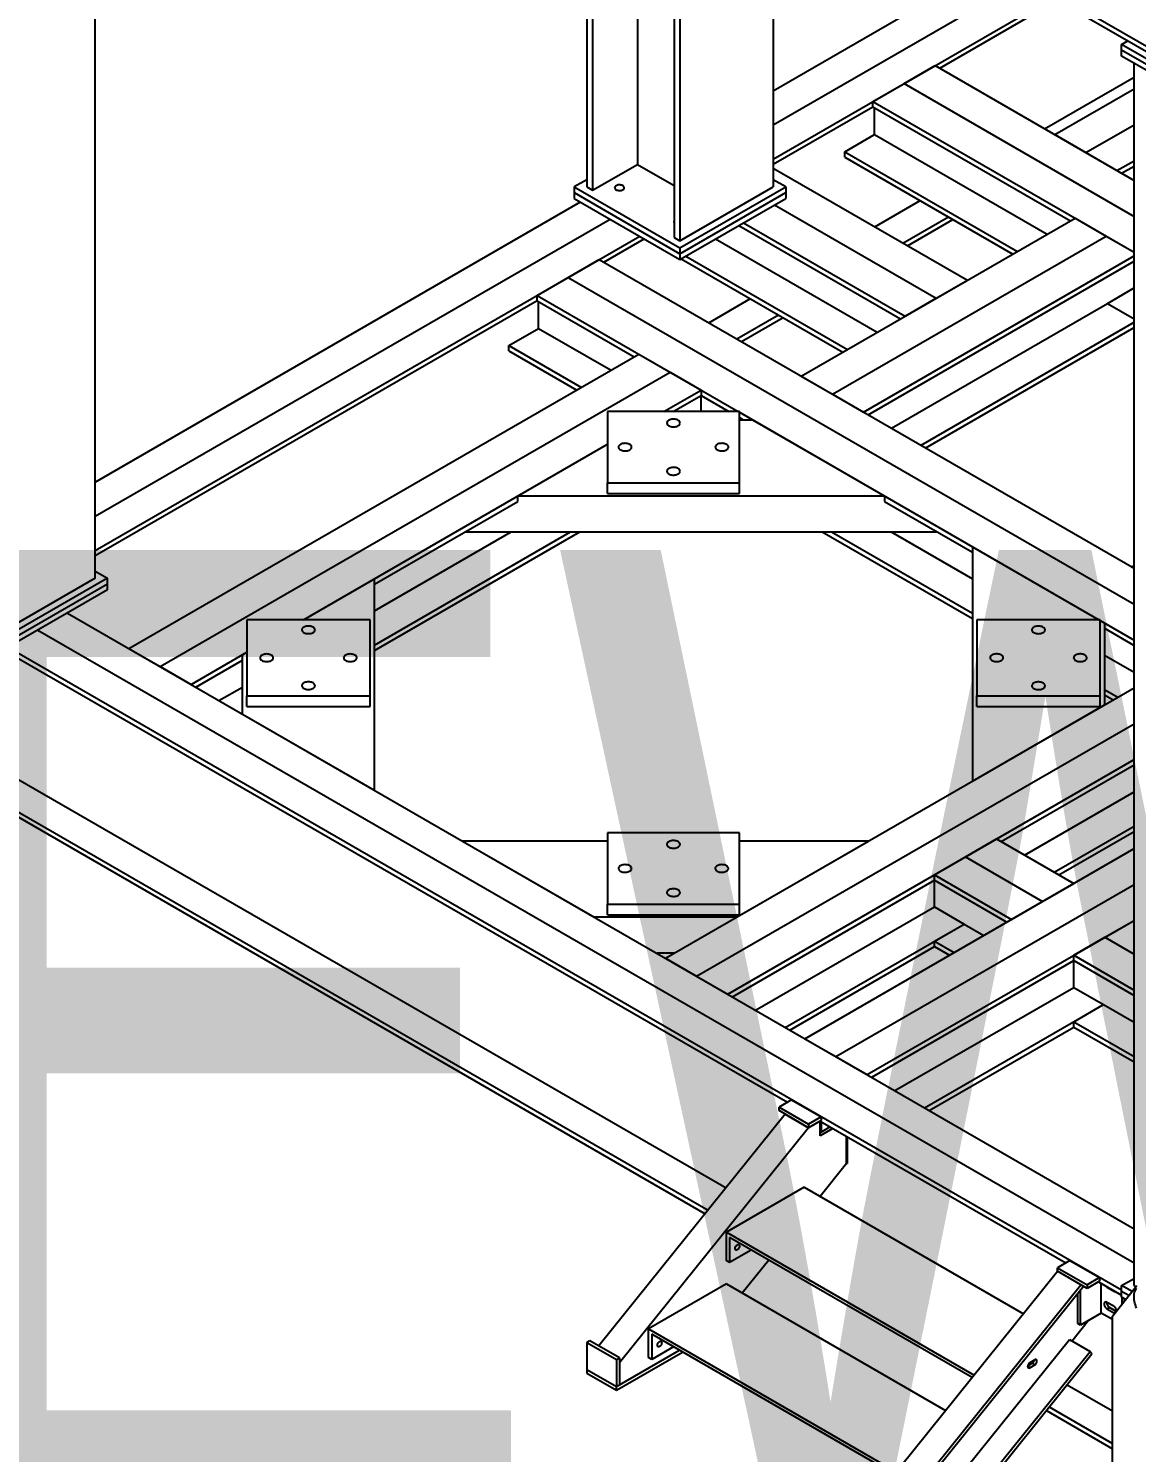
# Model space of a CAD drawing. Header units: millimetres. Extents: x 0 to 16187, y -20471 to 6290.
# Drawn here: x 3356.2 to 3456.9, y 1552 to 1681.5 of the extents above; entities that cross this region are included whole.
import ezdxf
from ezdxf.enums import TextEntityAlignment as Align

# ---------------------------------------------------------------- set-up
doc = ezdxf.new("R2018")
doc.units = ezdxf.units.MM
doc.layers.add('BORDER1', color=3, linetype='Continuous')
doc.layers.add('BORDER2', color=7, linetype='Continuous')
doc.styles.add('ROMANC', font='ROMANC', dxfattribs={"height": 5})
doc.styles.add('ROMANS', font='ROMANS.shx', dxfattribs={"width": 0.8})
doc.styles.add('ROMANT', font='ROMANT', dxfattribs={"height": 4})

# ---------------------------------------------------------------- blocks, each defined once
blk = doc.blocks.new('*U609')
at = {"layer": 'BORDER2', "flags": 8}
for tag, height, style, p in [('REV-A', 3.24, 'ROMANS', (986.93, 140.25)), ('RE-A', 8.06, 'ROMANT', (1084.63, 7.17))]:
    blk.add_attdef(tag, text='', height=height, dxfattribs=dict(at, style=style)).set_placement(p, align=Align.CENTER)
at = {"layer": 'BORDER2', "style": 'ROMANS', "width": 3.830216}
blk.add_attdef('DATE-A', text='', height=3.24, dxfattribs=at).set_placement((995.51, 140.25), (1008.51, 140.25), align=Align.FIT)
at = {"layer": 'BORDER2'}
for tag, height, style, p in [('DRN-A', 3.24, 'ROMANS', (1018.38, 140.25)), ('CHD-A', 3.24, 'ROMANS', (1032.35, 140.25)), ('APD-A', 3.24, 'ROMANS', (1046.64, 140.25)), ('CONS_CONT_VEND', 4.2, 'ROMANC', (1061.39, 72.83))]:
    blk.add_attdef(tag, text='', height=height, dxfattribs=dict(at, style=style)).set_placement(p, align=Align.CENTER)
at = {"layer": 'BORDER2', "style": 'ROMANS', "width": 0.8}
for tag, p, height in [('1:X', (997.23, 122.55), 3.5), ('LOC', (1042.74, 122.55), 3.5), ('PROJ_NO', (1118.64, 122.55), 3.5), ('CONS_DRG_NO', (1011, 63), 3)]:
    blk.add_attdef(tag, p, '', height=height, dxfattribs=at)
at = {"layer": 'BORDER2', "lineweight": 30, "width": 0.8, "flags": 104}
blk.add_attdef('COMMENTS-A', text='', height=2.2, dxfattribs=at).set_placement((1055.21, 142.07), align=Align.MIDDLE_LEFT)
at = {"layer": 'BORDER2', "style": 'ROMANS', "width": 0.8}
for tag, p in [('PROJECT_TITLE_1', (1061.07, 55.35)), ('PROJECT_TITLE_2', (1061.07, 49.3))]:
    blk.add_attdef(tag, text='', height=3.5, dxfattribs=at).set_placement(p, align=Align.MIDDLE)
at = {"layer": 'BORDER2', "style": 'ROMANT', "width": 0.8}
for tag, p in [('DRG_TITLE_1', (1061.07, 36.31)), ('DRG_TITLE_2', (1061.07, 28.31)), ('DRG_TITLE_3', (1061.07, 20.31))]:
    blk.add_attdef(tag, text='', height=5, dxfattribs=at).set_placement(p, align=Align.CENTER)
at = {"layer": 'BORDER2', "style": 'ROMANT'}
for tag, p in [('AR', (995, 7.17)), ('PA', (1011.74, 7.17)), ('DC', (1028.45, 7.17)), ('TS', (1120.84, 7.17))]:
    blk.add_attdef(tag, p, '', height=8.06, dxfattribs=at)
for tag, p in [('SRNO', (1074.7, 7.17)), ('SH', (1115.8, 7.18))]:
    blk.add_attdef(tag, text='', height=8.06, dxfattribs=at).set_placement(p, align=Align.RIGHT)
at = {"layer": 'BORDER2', "style": 'ROMANS', "flags": 2}
blk.add_attdef('TB_VERSION', text='', height=2, dxfattribs=at).set_placement((1, -1), align=Align.TOP_LEFT)

msp = doc.modelspace()

# ---------------------------------------------------------------- linework, layer by layer
at = {"color": 7, "linetype": 'Continuous', "lineweight": 25}
for p, q in [((3362.22805, 1631.48755), (3362.22805, 1734.56925)), ((3406.91719, 1708.77075), (3406.91719, 1667.08294)), ((3407.4546, 1708.46052), (3407.4546, 1666.7727)), ((3411.54167, 1703.27654), (3411.54167, 1669.13212)), ((3414.86507, 1704.18254), (3414.86507, 1662.49473)), ((3415.40248, 1703.87231), (3415.40248, 1662.18449)), ((3423.88776, 1698.97386), (3423.88776, 1667.08294)), ((3444.97368, 1686.80121), (3465.18279, 1675.13474)), ((3445.24227, 1687.13609), (3465.18279, 1675.62466)), ((3423.88776, 1672.72578), (3446.62172, 1685.84982)), ((3423.88776, 1675.83467), (3440.4482, 1685.3948)), ((3423.88776, 1669.6169), (3449.31438, 1684.29538)), ((3439.01708, 1677.87728), (3449.72457, 1684.05858)), ((3455.56614, 1680.03319), (3456.13183, 1680.35975)), ((3465.18279, 1674.48161), (3455.56614, 1680.03319)), ((3455.56614, 1679.5106), (3455.56614, 1680.03319)), ((3465.18279, 1673.95903), (3455.56614, 1679.5106)), ((3455.56614, 1678.98802), (3455.56614, 1679.5106)), ((3465.18279, 1673.43644), (3455.56614, 1678.98802)), ((3435.77846, 1676.48126), (3438.60689, 1678.11408)), ((3438.60689, 1678.11408), (3456.69751, 1667.67058)), ((3456.69751, 1567.15459), (3456.69751, 1678.33489)), ((3432.95004, 1674.84844), (3435.77846, 1676.48126)), ((3435.77846, 1676.48126), (3456.69751, 1664.40495)), ((3448.55933, 1672.36865), (3456.69751, 1677.06673)), ((3449.48502, 1671.83427), (3456.69751, 1675.99795)), ((3432.95004, 1674.84844), (3456.69751, 1661.13932)), ((3432.95004, 1674.35852), (3432.95004, 1674.84844)), ((3423.88776, 1669.14331), (3432.95004, 1674.37485)), ((3432.95004, 1674.35852), (3450.89917, 1663.99671)), ((3433.0858, 1671.84635), (3433.0858, 1674.28014)), ((3452.31345, 1670.20145), (3456.69751, 1672.73231)), ((3430.38465, 1670.28701), (3433.0858, 1671.84635)), ((3433.0858, 1671.84635), (3448.79121, 1662.77981)), ((3449.48502, 1671.83427), (3452.31345, 1670.20145)), ((3430.38465, 1670.28701), (3446.09006, 1661.22047)), ((3430.38465, 1669.79708), (3430.38465, 1670.28701)), ((3430.38465, 1669.79708), (3445.66573, 1660.97551)), ((3452.31345, 1670.20145), (3455.14188, 1668.56863)), ((3407.4546, 1666.7727), (3411.54167, 1669.13212)), ((3411.54167, 1669.13212), (3414.86507, 1667.21357)), ((3423.88776, 1668.7809), (3441.53714, 1658.59213)), ((3455.14188, 1668.56863), (3456.69751, 1669.46668)), ((3455.56621, 1668.32367), (3456.69751, 1668.97676)), ((3406.91719, 1667.73607), (3405.78582, 1667.08294)), ((3405.78582, 1667.08294), (3405.78582, 1666.56035)), ((3405.78582, 1667.08294), (3415.40248, 1661.53136)), ((3406.91719, 1667.08294), (3407.4546, 1666.7727)), ((3415.40248, 1661.53136), (3425.01913, 1667.08294)), ((3415.40248, 1662.18449), (3423.88776, 1667.08294)), ((3425.01913, 1667.08294), (3423.88776, 1667.73607)), ((3425.01913, 1667.08294), (3425.01913, 1666.56035)), ((3362.22805, 1640.23927), (3406.35151, 1665.7112)), ((3405.78582, 1666.56035), (3415.40248, 1661.00878)), ((3405.78582, 1666.56035), (3405.78582, 1666.03777)), ((3405.78582, 1666.03777), (3415.40248, 1660.48619)), ((3415.40248, 1661.00878), (3425.01913, 1666.56035)), ((3415.40248, 1660.48619), (3425.01913, 1666.03777)), ((3425.01913, 1666.56035), (3425.01913, 1666.03777)), ((3433.11612, 1663.45348), (3437.2447, 1665.83686)), ((3424.00089, 1665.44995), (3438.70872, 1656.95931)), ((3435.6815, 1661.97251), (3439.81009, 1664.35589)), ((3362.22805, 1637.13039), (3409.04417, 1664.15676)), ((3420.74813, 1663.57218), (3435.45596, 1655.08153)), ((3421.17247, 1663.81714), (3435.88029, 1655.32649)), ((3426.43334, 1649.87289), (3451.3235, 1664.24167)), ((3436.09169, 1661.73572), (3440.22028, 1664.1191)), ((3451.3235, 1664.24167), (3454.15193, 1662.60885)), ((3362.22805, 1634.02151), (3411.73683, 1662.60232)), ((3408.47007, 1660.24286), (3412.14702, 1662.36553)), ((3414.86507, 1662.49473), (3415.40248, 1662.18449)), ((3418.64017, 1662.35528), (3433.348, 1653.86463)), ((3429.26177, 1648.24007), (3454.15193, 1662.60885)), ((3454.15193, 1662.60885), (3456.69751, 1661.13932)), ((3405.23145, 1658.84685), (3408.05988, 1660.47966)), ((3408.05988, 1660.47966), (3456.69751, 1632.40175)), ((3415.40248, 1661.53136), (3415.40248, 1661.00878)), ((3415.40248, 1661.00878), (3415.40248, 1660.48619)), ((3415.51469, 1660.55097), (3430.22251, 1652.06033)), ((3415.93903, 1660.79594), (3430.64685, 1652.30529)), ((3432.0902, 1646.60725), (3456.69751, 1660.81276)), ((3432.51453, 1646.36229), (3456.69751, 1660.32283)), ((3402.40302, 1657.21403), (3405.23145, 1658.84685)), ((3405.23145, 1658.84685), (3456.69751, 1629.13612)), ((3438.70872, 1656.95931), (3441.53714, 1658.59213)), ((3454.27921, 1656.49297), (3456.69751, 1657.88903)), ((3362.22805, 1633.54791), (3402.40302, 1656.74044)), ((3402.40302, 1657.21403), (3420.7058, 1646.64806)), ((3402.40302, 1656.7241), (3402.40302, 1657.21403)), ((3402.40302, 1656.7241), (3411.24462, 1651.61996)), ((3402.53879, 1654.21193), (3402.53879, 1656.64573)), ((3418.01232, 1654.73424), (3421.80149, 1656.92168)), ((3435.88029, 1655.32649), (3438.70872, 1656.95931)), ((3420.5777, 1653.25328), (3424.36688, 1655.44072)), ((3434.62249, 1645.14539), (3454.27921, 1656.49297)), ((3454.27921, 1656.49297), (3456.69751, 1655.09692)), ((3399.83764, 1652.65259), (3402.53879, 1654.21193)), ((3402.53879, 1654.21193), (3409.13666, 1650.40306)), ((3420.98789, 1653.01648), (3424.77706, 1655.20392)), ((3437.32364, 1643.58605), (3456.69751, 1654.77035)), ((3437.74797, 1643.34109), (3456.69751, 1654.28043)), ((3365.29406, 1625.09327), (3411.66895, 1651.86492)), ((3399.83764, 1652.16267), (3399.83764, 1652.65259)), ((3399.83764, 1652.65259), (3406.43551, 1648.84372)), ((3399.83764, 1652.16267), (3406.01118, 1648.59876)), ((3411.66895, 1651.86492), (3414.49738, 1650.23211)), ((3368.12249, 1623.46045), (3414.49738, 1650.23211)), ((3414.49738, 1650.23211), (3417.32581, 1648.59929)), ((3426.43334, 1649.87289), (3429.26177, 1648.24007)), ((3413.94581, 1646.64806), (3417.32581, 1648.59929)), ((3414.79448, 1646.64806), (3417.32581, 1648.10937)), ((3417.32581, 1648.59929), (3417.32581, 1648.10937)), ((3417.32581, 1646.64806), (3417.32581, 1648.10937)), ((3417.32581, 1648.10937), (3419.85713, 1646.64806)), ((3429.26177, 1648.24007), (3432.0902, 1646.60725)), ((3420.80851, 1646.64806), (3408.80851, 1646.64806)), ((3408.80851, 1646.64806), (3408.80851, 1640.18244)), ((3420.80851, 1640.18244), (3420.80851, 1646.64806)), ((3420.80851, 1646.58877), (3453.49738, 1627.71789)), ((3420.80851, 1646.09885), (3421.15447, 1645.89913)), ((3420.80851, 1645.89913), (3422.00313, 1645.89913)), ((3422.00313, 1645.89913), (3434.00313, 1638.97167)), ((3381.15423, 1627.71789), (3408.80851, 1643.68236)), ((3400.64848, 1638.97167), (3408.80851, 1643.68236)), ((3408.80851, 1640.18244), (3420.80851, 1640.18244)), ((3408.80851, 1639.20259), (3408.80851, 1640.18244)), ((3420.80851, 1639.20259), (3420.80851, 1640.18244)), ((3387.61693, 1630.9588), (3400.64848, 1638.48175)), ((3400.64848, 1638.97167), (3434.00313, 1638.97167)), ((3400.64848, 1638.48175), (3400.64848, 1638.97167)), ((3408.80851, 1639.20259), (3420.80851, 1639.20259)), ((3434.00313, 1638.97167), (3434.00313, 1638.48175)), ((3434.00313, 1638.48175), (3442.00008, 1633.86521)), ((3387.61693, 1628.525), (3400.05529, 1635.70551)), ((3387.61693, 1625.40632), (3405.45759, 1635.70551)), ((3387.61693, 1624.91639), (3406.30625, 1635.70551)), ((3395.83937, 1635.70551), (3438.81224, 1635.70551)), ((3428.34536, 1635.70551), (3442.00008, 1627.82281)), ((3429.19403, 1635.70551), (3442.00008, 1628.31273)), ((3434.59632, 1635.70551), (3442.00008, 1631.43141)), ((3442.00008, 1634.35513), (3453.49738, 1627.71789)), ((3442.00008, 1634.35513), (3442.00008, 1613.04255)), ((3362.22805, 1632.14067), (3363.35942, 1631.48755)), ((3456.47124, 1632.53238), (3456.69751, 1632.663)), ((3456.47124, 1632.53238), (3456.69751, 1632.40175)), ((3362.22805, 1631.48755), (3353.74276, 1626.5891)), ((3363.35942, 1631.48755), (3353.74276, 1625.93597)), ((3363.35942, 1630.96496), (3353.74276, 1625.41339)), ((3363.35942, 1630.96496), (3363.35942, 1631.48755)), ((3363.35942, 1630.44237), (3363.35942, 1630.96496)), ((3381.15423, 1627.71789), (3387.61693, 1631.44872)), ((3387.61693, 1612.20655), (3387.61693, 1631.44872)), ((3363.35942, 1630.44237), (3353.74276, 1624.8908)), ((3359.69378, 1628.32624), (3456.69751, 1572.32718)), ((3357.00111, 1626.7718), (3456.69751, 1569.2183)), ((3376.01693, 1627.71789), (3376.01693, 1620.79043)), ((3387.21693, 1627.71789), (3376.01693, 1627.71789)), ((3387.21693, 1620.79043), (3387.21693, 1627.71789)), ((3453.60008, 1627.71789), (3442.40008, 1627.71789)), ((3442.40008, 1627.71789), (3442.40008, 1620.79043)), ((3453.60008, 1620.79043), (3453.60008, 1627.71789)), ((3453.60008, 1627.6586), (3454.00008, 1627.42768)), ((3453.60008, 1627.6586), (3456.69751, 1625.87049)), ((3454.00008, 1627.42768), (3454.00008, 1619.97001)), ((3454.00008, 1626.93776), (3456.69751, 1625.38056)), ((3353.89826, 1624.98057), (3425.17462, 1583.8336)), ((3354.30845, 1625.21736), (3455.56614, 1566.76254)), ((3365.29406, 1625.09327), (3368.12249, 1623.46045)), ((3370.95092, 1621.82764), (3376.01693, 1624.75218)), ((3375.61693, 1624.52127), (3376.01693, 1624.75218)), ((3375.61693, 1619.134), (3375.61693, 1624.52127)), ((3454.00008, 1624.50396), (3456.69751, 1622.94677)), ((3368.12249, 1623.46045), (3370.95092, 1621.82764)), ((3371.37525, 1621.58267), (3375.61693, 1624.03134)), ((3373.48321, 1620.36577), (3375.61693, 1621.59754)), ((3376.01693, 1620.79043), (3387.21693, 1620.79043)), ((3376.01693, 1619.81058), (3376.01693, 1620.79043)), ((3387.21693, 1619.81058), (3387.21693, 1620.79043)), ((3414.08443, 1596.92719), (3456.69751, 1621.5272)), ((3442.40008, 1620.79043), (3453.60008, 1620.79043)), ((3442.40008, 1619.81058), (3442.40008, 1620.79043)), ((3453.60008, 1619.81058), (3453.60008, 1620.79043)), ((3454.00008, 1621.38528), (3455.22588, 1620.67764)), ((3454.00008, 1620.89535), (3454.80155, 1620.43268)), ((3375.61693, 1619.134), (3387.61693, 1612.20655)), ((3376.01693, 1619.81058), (3387.21693, 1619.81058)), ((3442.00008, 1613.04255), (3454.00008, 1619.97001)), ((3442.40008, 1619.81058), (3453.60008, 1619.81058)), ((3416.91286, 1595.29437), (3456.69751, 1618.26157)), ((3419.74128, 1593.66156), (3456.69751, 1614.99593)), ((3444.6202, 1607.53392), (3456.69751, 1614.50601)), ((3355.20504, 1613.20893), (3419.59248, 1576.03885)), ((3352.22947, 1611.49117), (3417.70616, 1573.69228)), ((3352.63966, 1611.72796), (3417.96619, 1574.01576)), ((3446.72816, 1606.31702), (3456.69751, 1612.07221)), ((3449.4293, 1604.75768), (3456.69751, 1608.95353)), ((3395.63651, 1607.57695), (3407.63651, 1600.64949)), ((3408.80851, 1607.57695), (3395.63651, 1607.57695)), ((3408.80851, 1608.32588), (3408.80851, 1601.86026)), ((3420.80851, 1608.32588), (3408.80851, 1608.32588)), ((3420.53235, 1600.64949), (3432.53235, 1607.57695)), ((3420.80851, 1601.86026), (3420.80851, 1608.32588)), ((3432.53235, 1607.57695), (3420.80851, 1607.57695)), ((3441.36744, 1606.14607), (3444.19586, 1607.77888)), ((3444.19586, 1607.77888), (3451.21036, 1603.7295)), ((3449.85364, 1604.51272), (3456.69751, 1608.46361)), ((3426.75578, 1589.61217), (3456.69751, 1606.89716)), ((3438.53901, 1604.51325), (3441.36744, 1606.14607)), ((3441.36744, 1606.14607), (3448.38194, 1602.09668)), ((3420.16562, 1593.41659), (3438.53901, 1604.02333)), ((3429.58421, 1587.97936), (3456.69751, 1603.63153)), ((3438.53901, 1604.02333), (3438.53901, 1604.51325)), ((3438.53901, 1604.51325), (3445.55351, 1600.46387)), ((3438.53901, 1604.02333), (3445.12918, 1600.21891)), ((3438.53901, 1601.58953), (3438.53901, 1604.02333)), ((3448.38194, 1602.09668), (3451.21036, 1603.7295)), ((3408.80851, 1600.88041), (3408.80851, 1601.86026)), ((3408.80851, 1601.86026), (3420.80851, 1601.86026)), ((3408.80851, 1600.88041), (3420.80851, 1600.88041)), ((3420.80851, 1600.88041), (3420.80851, 1601.86026)), ((3422.27358, 1592.19969), (3438.53901, 1601.58953)), ((3438.53901, 1601.58953), (3441.24016, 1600.03019)), ((3445.55351, 1600.46387), (3448.38194, 1602.09668)), ((3420.53235, 1600.64949), (3407.63651, 1600.64949)), ((3424.97472, 1590.64035), (3441.24016, 1600.03019)), ((3432.41264, 1586.34654), (3456.69751, 1600.3659)), ((3438.53901, 1598.47085), (3441.24016, 1600.03019)), ((3441.24016, 1600.03019), (3443.02122, 1599.00201)), ((3454.03879, 1598.83105), (3456.69751, 1600.3659)), ((3438.53901, 1598.47085), (3440.32007, 1597.44267)), ((3438.53901, 1597.98093), (3438.53901, 1598.47085)), ((3451.21036, 1597.19824), (3454.03879, 1598.83105)), ((3454.03879, 1598.83105), (3456.69751, 1597.2962)), ((3414.87458, 1597.38333), (3413.29428, 1597.38333)), ((3425.39906, 1590.39539), (3438.53901, 1597.98093)), ((3438.53901, 1597.98093), (3439.89574, 1597.1977)), ((3451.21036, 1597.19824), (3456.69751, 1594.03057)), ((3451.21036, 1596.70831), (3451.21036, 1597.19824)), ((3414.08443, 1596.92719), (3416.91286, 1595.29437)), ((3432.83697, 1586.10158), (3451.21036, 1596.70831)), ((3451.21036, 1596.70831), (3456.69751, 1593.54065)), ((3451.21036, 1594.27451), (3451.21036, 1596.70831)), ((3416.91286, 1595.29437), (3419.74128, 1593.66156)), ((3434.94493, 1584.88468), (3451.21036, 1594.27451)), ((3451.21036, 1594.27451), (3453.91151, 1592.71517)), ((3437.64608, 1583.32534), (3453.91151, 1592.71517)), ((3451.21036, 1591.15583), (3453.91151, 1592.71517)), ((3453.91151, 1592.71517), (3456.69751, 1591.10685)), ((3438.07041, 1583.08038), (3451.21036, 1590.66591)), ((3451.21036, 1591.15583), (3456.69751, 1587.98817)), ((3451.21036, 1590.66591), (3451.21036, 1591.15583)), ((3451.21036, 1590.66591), (3456.69751, 1587.49825)), ((3426.75578, 1589.61217), (3429.58421, 1587.97936)), ((3429.58421, 1587.97936), (3432.41264, 1586.34654)), ((3425.54662, 1584.04835), (3424.41525, 1583.39522)), ((3425.54662, 1584.04835), (3428.23363, 1582.49717)), ((3424.98094, 1582.74204), (3408.03659, 1561.66343)), ((3424.41525, 1583.0686), (3424.41525, 1583.39522)), ((3424.41525, 1583.39522), (3427.10226, 1581.84405)), ((3427.10226, 1581.51743), (3424.41525, 1583.0686)), ((3424.98094, 1582.74204), (3427.10226, 1581.51743)), ((3427.10226, 1581.51743), (3409.90684, 1560.12649)), ((3428.23363, 1582.49717), (3427.10226, 1581.84405)), ((3428.23363, 1582.17056), (3427.10226, 1581.51743)), ((3428.1502, 1582.12239), (3427.10226, 1581.51743)), ((3427.10226, 1581.84405), (3427.10226, 1581.51743)), ((3428.1502, 1580.78326), (3428.1502, 1582.12239)), ((3428.1502, 1582.11584), (3450.48905, 1569.21989)), ((3429.06395, 1581.58834), (3428.1502, 1581.06084)), ((3429.30436, 1581.44955), (3428.1502, 1580.78326)), ((3428.23363, 1582.49717), (3428.23363, 1582.17056)), ((3428.24919, 1582.05869), (3428.24919, 1581.11799)), ((3428.99872, 1581.56676), (3429.05003, 1581.59638)), ((3428.99872, 1581.56676), (3429.01265, 1581.55872)), ((3430.55436, 1578.26893), (3430.55436, 1580.72794)), ((3430.59679, 1580.70345), (3430.59679, 1578.25988)), ((3430.55436, 1578.26893), (3428.13999, 1575.26548)), ((3430.50405, 1578.20634), (3430.59679, 1578.25988)), ((3426.69457, 1576.0999), (3419.6235, 1572.01786)), ((3426.69457, 1576.0999), (3446.62588, 1564.5938)), ((3419.6235, 1572.01786), (3442.14327, 1559.01748)), ((3419.6235, 1569.40493), (3419.6235, 1572.01786)), ((3441.96393, 1558.79439), (3419.90635, 1571.52796)), ((3419.90635, 1571.52796), (3419.90635, 1569.24165)), ((3421.88657, 1570.38481), (3419.90635, 1569.24165)), ((3419.90635, 1569.24165), (3419.6235, 1569.40493)), ((3423.47805, 1569.46606), (3421.06893, 1566.46914)), ((3450.86105, 1569.43464), (3449.72968, 1568.78152)), ((3449.72968, 1568.4549), (3449.72968, 1568.78152)), ((3449.72968, 1568.78152), (3452.41668, 1567.23034)), ((3450.86105, 1569.43464), (3453.54805, 1567.88347)), ((3419.6235, 1567.30356), (3412.55244, 1563.22152)), ((3419.6235, 1567.30356), (3439.55481, 1555.79746)), ((3432.78533, 1547.37629), (3449.72968, 1568.4549)), ((3434.90665, 1546.15168), (3451.851, 1567.23029)), ((3452.41668, 1566.90372), (3449.72968, 1568.4549)), ((3451.851, 1567.23029), (3449.72968, 1568.4549)), ((3453.54805, 1567.88347), (3452.41668, 1567.23034)), ((3453.54805, 1567.55685), (3452.41668, 1566.90372)), ((3452.41668, 1567.23034), (3452.41668, 1566.90372)), ((3453.45894, 1567.50541), (3455.56614, 1566.28895)), ((3453.54805, 1567.88347), (3453.54805, 1567.55685)), ((3453.70504, 1564.65852), (3453.70504, 1567.36334)), ((3455.56614, 1567.15459), (3456.69751, 1567.80771)), ((3435.14478, 1546.0142), (3452.08914, 1567.09281)), ((3451.58372, 1563.69516), (3451.58372, 1566.46408)), ((3451.80999, 1563.56453), (3451.80999, 1566.74556)), ((3454.22829, 1567.00204), (3454.2796, 1567.03165)), ((3454.22829, 1567.00204), (3454.85055, 1566.64282)), ((3454.73741, 1564.37377), (3456.95743, 1567.15384)), ((3454.85055, 1566.64282), (3454.90185, 1566.67244)), ((3455.56614, 1566.632), (3455.56614, 1567.15459)), ((3456.51884, 1566.60461), (3455.56614, 1567.15459)), ((3455.56614, 1566.10941), (3455.56614, 1566.632)), ((3456.2332, 1566.24691), (3455.56614, 1566.632)), ((3455.94757, 1565.88922), (3455.56614, 1566.10941)), ((3455.60008, 1565.45407), (3455.60008, 1566.08982)), ((3455.82636, 1565.73743), (3455.82636, 1565.9592)), ((3456.87582, 1567.05165), (3456.69751, 1567.15459)), ((3453.70504, 1564.65852), (3451.80999, 1563.56453)), ((3454.73741, 1564.06254), (3453.70504, 1564.65852)), ((3454.85055, 1565.27103), (3454.22829, 1565.63025)), ((3454.22829, 1565.04234), (3454.45457, 1565.17297)), ((3454.22829, 1565.04234), (3454.85055, 1564.68312)), ((3455.07682, 1564.81375), (3454.45457, 1565.17297)), ((3454.85055, 1564.68312), (3455.07682, 1564.81375)), ((3455.08508, 1564.80914), (3455.07682, 1564.81375)), ((3451.04821, 1562.11439), (3452.56368, 1563.99963)), ((3451.80999, 1563.56453), (3451.58372, 1563.69516)), ((3454.73741, 1549.34941), (3454.73741, 1564.37377)), ((3407.21984, 1562.13493), (3406.93699, 1561.97165)), ((3409.90684, 1560.58376), (3407.21984, 1562.13493)), ((3412.55244, 1563.22152), (3435.0722, 1550.22114)), ((3412.55244, 1560.60859), (3412.55244, 1563.22152)), ((3434.89287, 1549.99805), (3412.83528, 1562.73162)), ((3412.83528, 1562.73162), (3412.83528, 1560.44531)), ((3440.44947, 1549.36338), (3450.81007, 1562.25187)), ((3450.81007, 1562.25187), (3452.69097, 1561.16604)), ((3406.93699, 1561.97165), (3409.624, 1560.42047)), ((3406.93699, 1561.97165), (3406.93699, 1559.52203)), ((3409.624, 1557.97085), (3415.35303, 1561.27815)), ((3409.624, 1557.64424), (3415.63592, 1561.11485)), ((3409.90684, 1558.13413), (3415.35303, 1561.27815)), ((3414.8155, 1561.58847), (3412.83528, 1560.44531)), ((3442.33037, 1548.27755), (3452.69097, 1561.16604)), ((3442.98091, 1548.6531), (3452.85361, 1560.93464)), ((3452.69097, 1561.16604), (3452.85361, 1560.93464)), ((3406.93699, 1559.52203), (3409.624, 1557.97085)), ((3406.93699, 1559.52203), (3406.93699, 1559.19541)), ((3409.624, 1560.42047), (3409.90684, 1560.58376)), ((3409.624, 1560.42047), (3409.624, 1557.97085)), ((3409.90684, 1560.58376), (3409.90684, 1558.13413)), ((3409.90684, 1560.12649), (3409.90684, 1558.13413)), ((3412.83528, 1560.44531), (3412.55244, 1560.60859)), ((3447.21481, 1559.68163), (3447.01682, 1559.79593)), ((3447.42694, 1560.08167), (3447.02141, 1559.84756)), ((3447.66736, 1560.40015), (3447.21481, 1560.1389)), ((3447.21481, 1559.68163), (3447.66736, 1559.94288)), ((3447.66736, 1559.94288), (3447.42694, 1560.08167)), ((3406.93699, 1559.19541), (3409.624, 1557.64424)), ((3409.624, 1557.97085), (3409.90684, 1558.13413)), ((3450.60407, 1558.13624), (3454.73741, 1555.75011)), ((3409.624, 1557.64424), (3409.624, 1557.97085)), ((3448.71774, 1555.78967), (3454.73741, 1552.31459)), ((3448.97778, 1556.11315), (3454.73741, 1552.78818))]:
    msp.add_line(p, q, dxfattribs=at)
at = {"color": 7, "linetype": 'Continuous', "lineweight": 25, "flags": 128}
for points in [[(3409.59006, 1667.18907), (3409.5395, 1667.15412), (3409.50057, 1667.11451), (3409.47452, 1667.07153), (3409.46218, 1667.02655), (3409.46395, 1666.98102), (3409.47977, 1666.93641), (3409.50914, 1666.89415), (3409.55111, 1666.85559), (3409.60433, 1666.82198), (3409.66709, 1666.79439), (3409.73738, 1666.77372), (3409.81293, 1666.76062), (3409.89131, 1666.75552), (3409.97002, 1666.75858), (3410.04651, 1666.76971), (3410.11833, 1666.78854), (3410.18317, 1666.81448), (3410.23895, 1666.84668), (3410.28387, 1666.88411), (3410.31649, 1666.92557), (3410.33577, 1666.96973), (3410.34107, 1667.01516), (3410.33224, 1667.06041), (3410.30956, 1667.10403), (3410.27374, 1667.1446), (3410.22596, 1667.18083), (3410.16773, 1667.21156), (3410.10094, 1667.23578), (3410.02773, 1667.25274), (3409.95045, 1667.26187), (3409.87159, 1667.26289), (3409.79368, 1667.25577), (3409.71922, 1667.24073), (3409.65061, 1667.21826), (3409.59006, 1667.18907)], [(3415.40851, 1645.60894), (3415.40147, 1645.66182), (3415.38054, 1645.71345), (3415.34621, 1645.76264), (3415.29926, 1645.80822), (3415.24082, 1645.84913), (3415.17224, 1645.88441), (3415.09514, 1645.91324), (3415.01132, 1645.93493), (3414.92274, 1645.94898), (3414.83149, 1645.95506), (3414.7397, 1645.95303), (3414.64952, 1645.94293), (3414.56306, 1645.92501), (3414.48237, 1645.89968), (3414.40931, 1645.86753), (3414.34561, 1645.82932), (3414.29276, 1645.78595), (3414.252, 1645.73842), (3414.22429, 1645.68787), (3414.21027, 1645.63546), (3414.21027, 1645.58243), (3414.22429, 1645.53002), (3414.252, 1645.47946), (3414.29276, 1645.43194), (3414.34561, 1645.38857), (3414.40931, 1645.35036), (3414.48237, 1645.31821), (3414.56306, 1645.29288), (3414.64952, 1645.27495), (3414.7397, 1645.26486), (3414.83149, 1645.26282), (3414.92274, 1645.26891), (3415.01132, 1645.28296), (3415.09514, 1645.30465), (3415.17224, 1645.33348), (3415.24082, 1645.36876), (3415.29926, 1645.40967), (3415.34621, 1645.45525), (3415.38054, 1645.50444), (3415.40147, 1645.55607), (3415.40851, 1645.60894)], [(3411.00851, 1643.41525), (3411.00147, 1643.46812), (3410.98054, 1643.51976), (3410.94621, 1643.56894), (3410.89926, 1643.61452), (3410.84082, 1643.65544), (3410.77224, 1643.69072), (3410.69514, 1643.71954), (3410.61132, 1643.74123), (3410.52274, 1643.75529), (3410.43149, 1643.76137), (3410.3397, 1643.75934), (3410.24952, 1643.74924), (3410.16306, 1643.73132), (3410.08237, 1643.70598), (3410.00931, 1643.67384), (3409.94561, 1643.63563), (3409.89276, 1643.59225), (3409.852, 1643.54473), (3409.82429, 1643.49417), (3409.81027, 1643.44176), (3409.81027, 1643.38874), (3409.82429, 1643.33633), (3409.852, 1643.28577), (3409.89276, 1643.23825), (3409.94561, 1643.19487), (3410.00931, 1643.15666), (3410.08237, 1643.12452), (3410.16306, 1643.09918), (3410.24952, 1643.08126), (3410.3397, 1643.07116), (3410.43149, 1643.06913), (3410.52274, 1643.07521), (3410.61132, 1643.08926), (3410.69514, 1643.11096), (3410.77224, 1643.13978), (3410.84082, 1643.17506), (3410.89926, 1643.21598), (3410.94621, 1643.26156), (3410.98054, 1643.31074), (3411.00147, 1643.36238), (3411.00851, 1643.41525)], [(3419.80851, 1643.41525), (3419.80147, 1643.46812), (3419.78054, 1643.51976), (3419.74621, 1643.56894), (3419.69926, 1643.61452), (3419.64082, 1643.65544), (3419.57224, 1643.69072), (3419.49514, 1643.71954), (3419.41132, 1643.74123), (3419.32274, 1643.75529), (3419.23149, 1643.76137), (3419.1397, 1643.75934), (3419.04952, 1643.74924), (3418.96306, 1643.73132), (3418.88237, 1643.70598), (3418.80931, 1643.67384), (3418.74561, 1643.63563), (3418.69276, 1643.59225), (3418.652, 1643.54473), (3418.62429, 1643.49417), (3418.61027, 1643.44176), (3418.61027, 1643.38874), (3418.62429, 1643.33633), (3418.652, 1643.28577), (3418.69276, 1643.23825), (3418.74561, 1643.19487), (3418.80931, 1643.15666), (3418.88237, 1643.12452), (3418.96306, 1643.09918), (3419.04952, 1643.08126), (3419.1397, 1643.07116), (3419.23149, 1643.06913), (3419.32274, 1643.07521), (3419.41132, 1643.08926), (3419.49514, 1643.11096), (3419.57224, 1643.13978), (3419.64082, 1643.17506), (3419.69926, 1643.21598), (3419.74621, 1643.26156), (3419.78054, 1643.31074), (3419.80147, 1643.36238), (3419.80851, 1643.41525)], [(3415.40851, 1641.22156), (3415.40147, 1641.27443), (3415.38054, 1641.32606), (3415.34621, 1641.37525), (3415.29926, 1641.42083), (3415.24082, 1641.46174), (3415.17224, 1641.49702), (3415.09514, 1641.52585), (3415.01132, 1641.54754), (3414.92274, 1641.56159), (3414.83149, 1641.56767), (3414.7397, 1641.56564), (3414.64952, 1641.55555), (3414.56306, 1641.53762), (3414.48237, 1641.51229), (3414.40931, 1641.48014), (3414.34561, 1641.44193), (3414.29276, 1641.39856), (3414.252, 1641.35104), (3414.22429, 1641.30048), (3414.21027, 1641.24807), (3414.21027, 1641.19504), (3414.22429, 1641.14263), (3414.252, 1641.09208), (3414.29276, 1641.04455), (3414.34561, 1641.00118), (3414.40931, 1640.96297), (3414.48237, 1640.93082), (3414.56306, 1640.90549), (3414.64952, 1640.88757), (3414.7397, 1640.87747), (3414.83149, 1640.87544), (3414.92274, 1640.88152), (3415.01132, 1640.89557), (3415.09514, 1640.91726), (3415.17224, 1640.94609), (3415.24082, 1640.98137), (3415.29926, 1641.02228), (3415.34621, 1641.06786), (3415.38054, 1641.11705), (3415.40147, 1641.16868), (3415.40851, 1641.22156)], [(3381.61693, 1627.1406), (3381.52534, 1627.13654), (3381.4359, 1627.12446), (3381.3507, 1627.10463), (3381.27174, 1627.07753), (3381.20087, 1627.04379), (3381.13975, 1627.00421), (3381.08982, 1626.95969), (3381.05224, 1626.91131), (3381.0279, 1626.86017), (3381.01737, 1626.80749), (3381.02089, 1626.7545), (3381.03838, 1626.70244), (3381.06943, 1626.65254), (3381.11331, 1626.60595), (3381.169, 1626.56378), (3381.23518, 1626.527), (3381.31032, 1626.49649), (3381.39264, 1626.47296), (3381.48022, 1626.45696), (3381.571, 1626.44887), (3381.66286, 1626.44887), (3381.75364, 1626.45696), (3381.84122, 1626.47296), (3381.92354, 1626.49649), (3381.99867, 1626.527), (3382.06486, 1626.56378), (3382.12055, 1626.60595), (3382.16443, 1626.65254), (3382.19548, 1626.70244), (3382.21297, 1626.7545), (3382.21649, 1626.80749), (3382.20595, 1626.86017), (3382.18161, 1626.91131), (3382.14404, 1626.95969), (3382.0941, 1627.00421), (3382.03299, 1627.04379), (3381.96212, 1627.07753), (3381.88316, 1627.10463), (3381.79796, 1627.12446), (3381.70852, 1627.13654), (3381.61693, 1627.1406)], [(3448.00008, 1626.44785), (3448.09167, 1626.45191), (3448.18112, 1626.464), (3448.26632, 1626.48382), (3448.34527, 1626.51092), (3448.41614, 1626.54466), (3448.47726, 1626.58425), (3448.52719, 1626.62876), (3448.56477, 1626.67715), (3448.58911, 1626.72828), (3448.59964, 1626.78096), (3448.59613, 1626.83395), (3448.57864, 1626.88601), (3448.54759, 1626.93592), (3448.5037, 1626.9825), (3448.44802, 1627.02468), (3448.38183, 1627.06145), (3448.30669, 1627.09196), (3448.22437, 1627.11549), (3448.1368, 1627.13149), (3448.04601, 1627.13958), (3447.95415, 1627.13958), (3447.86337, 1627.13149), (3447.77579, 1627.11549), (3447.69347, 1627.09196), (3447.61834, 1627.06145), (3447.55215, 1627.02468), (3447.49646, 1626.9825), (3447.45258, 1626.93592), (3447.42153, 1626.88601), (3447.40404, 1626.83395), (3447.40052, 1626.78096), (3447.41106, 1626.72828), (3447.4354, 1626.67715), (3447.47298, 1626.62876), (3447.52291, 1626.58425), (3447.58402, 1626.54466), (3447.65489, 1626.51092), (3447.73385, 1626.48382), (3447.81905, 1626.464), (3447.90849, 1626.45191), (3448.00008, 1626.44785)], [(3377.81693, 1624.60053), (3377.72534, 1624.59647), (3377.6359, 1624.58439), (3377.5507, 1624.56457), (3377.47174, 1624.53747), (3377.40087, 1624.50373), (3377.33975, 1624.46414), (3377.28982, 1624.41963), (3377.25224, 1624.37124), (3377.2279, 1624.32011), (3377.21737, 1624.26743), (3377.22089, 1624.21444), (3377.23838, 1624.16238), (3377.26943, 1624.11247), (3377.31331, 1624.06588), (3377.369, 1624.02371), (3377.43518, 1623.98694), (3377.51032, 1623.95643), (3377.59264, 1623.9329), (3377.68022, 1623.9169), (3377.771, 1623.9088), (3377.86286, 1623.9088), (3377.95364, 1623.9169), (3378.04122, 1623.9329), (3378.12354, 1623.95643), (3378.19867, 1623.98694), (3378.26486, 1624.02371), (3378.32055, 1624.06588), (3378.36443, 1624.11247), (3378.39548, 1624.16238), (3378.41297, 1624.21444), (3378.41649, 1624.26743), (3378.40595, 1624.32011), (3378.38161, 1624.37124), (3378.34404, 1624.41963), (3378.2941, 1624.46414), (3378.23299, 1624.50373), (3378.16212, 1624.53747), (3378.08316, 1624.56457), (3377.99796, 1624.58439), (3377.90852, 1624.59647), (3377.81693, 1624.60053)], [(3385.41693, 1624.60053), (3385.32534, 1624.59647), (3385.2359, 1624.58439), (3385.1507, 1624.56457), (3385.07174, 1624.53747), (3385.00087, 1624.50373), (3384.93975, 1624.46414), (3384.88982, 1624.41963), (3384.85224, 1624.37124), (3384.8279, 1624.32011), (3384.81737, 1624.26743), (3384.82089, 1624.21444), (3384.83838, 1624.16238), (3384.86943, 1624.11247), (3384.91331, 1624.06588), (3384.969, 1624.02371), (3385.03518, 1623.98694), (3385.11032, 1623.95643), (3385.19264, 1623.9329), (3385.28022, 1623.9169), (3385.371, 1623.9088), (3385.46286, 1623.9088), (3385.55364, 1623.9169), (3385.64122, 1623.9329), (3385.72354, 1623.95643), (3385.79867, 1623.98694), (3385.86486, 1624.02371), (3385.92055, 1624.06588), (3385.96443, 1624.11247), (3385.99548, 1624.16238), (3386.01297, 1624.21444), (3386.01649, 1624.26743), (3386.00595, 1624.32011), (3385.98161, 1624.37124), (3385.94404, 1624.41963), (3385.8941, 1624.46414), (3385.83299, 1624.50373), (3385.76212, 1624.53747), (3385.68316, 1624.56457), (3385.59796, 1624.58439), (3385.50852, 1624.59647), (3385.41693, 1624.60053)], [(3444.20008, 1623.90779), (3444.29167, 1623.91185), (3444.38112, 1623.92393), (3444.46632, 1623.94375), (3444.54527, 1623.97085), (3444.61614, 1624.00459), (3444.67726, 1624.04418), (3444.72719, 1624.08869), (3444.76477, 1624.13708), (3444.78911, 1624.18821), (3444.79964, 1624.24089), (3444.79613, 1624.29388), (3444.77864, 1624.34594), (3444.74759, 1624.39585), (3444.7037, 1624.44244), (3444.64802, 1624.48461), (3444.58183, 1624.52138), (3444.50669, 1624.55189), (3444.42437, 1624.57542), (3444.3368, 1624.59142), (3444.24601, 1624.59952), (3444.15415, 1624.59952), (3444.06337, 1624.59142), (3443.97579, 1624.57542), (3443.89347, 1624.55189), (3443.81834, 1624.52138), (3443.75215, 1624.48461), (3443.69646, 1624.44244), (3443.65258, 1624.39585), (3443.62153, 1624.34594), (3443.60404, 1624.29388), (3443.60052, 1624.24089), (3443.61106, 1624.18821), (3443.6354, 1624.13708), (3443.67298, 1624.08869), (3443.72291, 1624.04418), (3443.78402, 1624.00459), (3443.85489, 1623.97085), (3443.93385, 1623.94375), (3444.01905, 1623.92393), (3444.10849, 1623.91185), (3444.20008, 1623.90779)], [(3451.80008, 1623.90779), (3451.89167, 1623.91185), (3451.98112, 1623.92393), (3452.06632, 1623.94375), (3452.14527, 1623.97085), (3452.21614, 1624.00459), (3452.27726, 1624.04418), (3452.32719, 1624.08869), (3452.36477, 1624.13708), (3452.38911, 1624.18821), (3452.39964, 1624.24089), (3452.39613, 1624.29388), (3452.37864, 1624.34594), (3452.34759, 1624.39585), (3452.3037, 1624.44244), (3452.24802, 1624.48461), (3452.18183, 1624.52138), (3452.10669, 1624.55189), (3452.02437, 1624.57542), (3451.9368, 1624.59142), (3451.84601, 1624.59952), (3451.75415, 1624.59952), (3451.66337, 1624.59142), (3451.57579, 1624.57542), (3451.49347, 1624.55189), (3451.41834, 1624.52138), (3451.35215, 1624.48461), (3451.29646, 1624.44244), (3451.25258, 1624.39585), (3451.22153, 1624.34594), (3451.20404, 1624.29388), (3451.20052, 1624.24089), (3451.21106, 1624.18821), (3451.2354, 1624.13708), (3451.27298, 1624.08869), (3451.32291, 1624.04418), (3451.38402, 1624.00459), (3451.45489, 1623.97085), (3451.53385, 1623.94375), (3451.61905, 1623.92393), (3451.70849, 1623.91185), (3451.80008, 1623.90779)], [(3381.61693, 1622.06047), (3381.52534, 1622.05641), (3381.4359, 1622.04432), (3381.3507, 1622.0245), (3381.27174, 1621.9974), (3381.20087, 1621.96366), (3381.13975, 1621.92407), (3381.08982, 1621.87956), (3381.05224, 1621.83117), (3381.0279, 1621.78004), (3381.01737, 1621.72736), (3381.02089, 1621.67437), (3381.03838, 1621.62231), (3381.06943, 1621.5724), (3381.11331, 1621.52582), (3381.169, 1621.48364), (3381.23518, 1621.44687), (3381.31032, 1621.41636), (3381.39264, 1621.39283), (3381.48022, 1621.37683), (3381.571, 1621.36874), (3381.66286, 1621.36874), (3381.75364, 1621.37683), (3381.84122, 1621.39283), (3381.92354, 1621.41636), (3381.99867, 1621.44687), (3382.06486, 1621.48364), (3382.12055, 1621.52582), (3382.16443, 1621.5724), (3382.19548, 1621.62231), (3382.21297, 1621.67437), (3382.21649, 1621.72736), (3382.20595, 1621.78004), (3382.18161, 1621.83117), (3382.14404, 1621.87956), (3382.0941, 1621.92407), (3382.03299, 1621.96366), (3381.96212, 1621.9974), (3381.88316, 1622.0245), (3381.79796, 1622.04432), (3381.70852, 1622.05641), (3381.61693, 1622.06047)], [(3448.00008, 1621.36772), (3448.09167, 1621.37178), (3448.18112, 1621.38386), (3448.26632, 1621.40369), (3448.34527, 1621.43079), (3448.41614, 1621.46452), (3448.47726, 1621.50411), (3448.52719, 1621.54862), (3448.56477, 1621.59701), (3448.58911, 1621.64815), (3448.59964, 1621.70083), (3448.59613, 1621.75382), (3448.57864, 1621.80588), (3448.54759, 1621.85578), (3448.5037, 1621.90237), (3448.44802, 1621.94454), (3448.38183, 1621.98132), (3448.30669, 1622.01183), (3448.22437, 1622.03536), (3448.1368, 1622.05136), (3448.04601, 1622.05945), (3447.95415, 1622.05945), (3447.86337, 1622.05136), (3447.77579, 1622.03536), (3447.69347, 1622.01183), (3447.61834, 1621.98132), (3447.55215, 1621.94454), (3447.49646, 1621.90237), (3447.45258, 1621.85578), (3447.42153, 1621.80588), (3447.40404, 1621.75382), (3447.40052, 1621.70083), (3447.41106, 1621.64815), (3447.4354, 1621.59701), (3447.47298, 1621.54862), (3447.52291, 1621.50411), (3447.58402, 1621.46452), (3447.65489, 1621.43079), (3447.73385, 1621.40369), (3447.81905, 1621.38386), (3447.90849, 1621.37178), (3448.00008, 1621.36772)], [(3414.20851, 1607.28676), (3414.21554, 1607.23389), (3414.23647, 1607.18226), (3414.27081, 1607.13307), (3414.31775, 1607.08749), (3414.37619, 1607.04658), (3414.44477, 1607.0113), (3414.52187, 1606.98247), (3414.6057, 1606.96078), (3414.69427, 1606.94673), (3414.78552, 1606.94064), (3414.87732, 1606.94268), (3414.96749, 1606.95277), (3415.05395, 1606.9707), (3415.13465, 1606.99603), (3415.2077, 1607.02818), (3415.2714, 1607.06639), (3415.32425, 1607.10976), (3415.36501, 1607.15728), (3415.39272, 1607.20784), (3415.40675, 1607.26025), (3415.40675, 1607.31328), (3415.39272, 1607.36569), (3415.36501, 1607.41624), (3415.32425, 1607.46377), (3415.2714, 1607.50714), (3415.2077, 1607.54535), (3415.13465, 1607.5775), (3415.05395, 1607.60283), (3414.96749, 1607.62075), (3414.87732, 1607.63085), (3414.78552, 1607.63288), (3414.69427, 1607.6268), (3414.6057, 1607.61275), (3414.52187, 1607.59106), (3414.44477, 1607.56223), (3414.37619, 1607.52695), (3414.31775, 1607.48604), (3414.27081, 1607.44046), (3414.23647, 1607.39127), (3414.21554, 1607.33964), (3414.20851, 1607.28676)], [(3409.80851, 1605.09307), (3409.81554, 1605.0402), (3409.83647, 1604.98856), (3409.87081, 1604.93938), (3409.91775, 1604.8938), (3409.97619, 1604.85288), (3410.04477, 1604.8176), (3410.12187, 1604.78878), (3410.2057, 1604.76708), (3410.29427, 1604.75303), (3410.38552, 1604.74695), (3410.47732, 1604.74898), (3410.56749, 1604.75908), (3410.65395, 1604.777), (3410.73465, 1604.80234), (3410.8077, 1604.83448), (3410.8714, 1604.87269), (3410.92425, 1604.91607), (3410.96501, 1604.96359), (3410.99272, 1605.01415), (3411.00675, 1605.06656), (3411.00675, 1605.11958), (3410.99272, 1605.17199), (3410.96501, 1605.22255), (3410.92425, 1605.27007), (3410.8714, 1605.31345), (3410.8077, 1605.35166), (3410.73465, 1605.3838), (3410.65395, 1605.40914), (3410.56749, 1605.42706), (3410.47732, 1605.43716), (3410.38552, 1605.43919), (3410.29427, 1605.43311), (3410.2057, 1605.41905), (3410.12187, 1605.39736), (3410.04477, 1605.36854), (3409.97619, 1605.33326), (3409.91775, 1605.29234), (3409.87081, 1605.24676), (3409.83647, 1605.19758), (3409.81554, 1605.14594), (3409.80851, 1605.09307)], [(3418.60851, 1605.09307), (3418.61554, 1605.0402), (3418.63647, 1604.98856), (3418.67081, 1604.93938), (3418.71775, 1604.8938), (3418.77619, 1604.85288), (3418.84477, 1604.8176), (3418.92187, 1604.78878), (3419.0057, 1604.76708), (3419.09427, 1604.75303), (3419.18552, 1604.74695), (3419.27732, 1604.74898), (3419.36749, 1604.75908), (3419.45395, 1604.777), (3419.53465, 1604.80234), (3419.6077, 1604.83448), (3419.6714, 1604.87269), (3419.72425, 1604.91607), (3419.76501, 1604.96359), (3419.79272, 1605.01415), (3419.80675, 1605.06656), (3419.80675, 1605.11958), (3419.79272, 1605.17199), (3419.76501, 1605.22255), (3419.72425, 1605.27007), (3419.6714, 1605.31345), (3419.6077, 1605.35166), (3419.53465, 1605.3838), (3419.45395, 1605.40914), (3419.36749, 1605.42706), (3419.27732, 1605.43716), (3419.18552, 1605.43919), (3419.09427, 1605.43311), (3419.0057, 1605.41905), (3418.92187, 1605.39736), (3418.84477, 1605.36854), (3418.77619, 1605.33326), (3418.71775, 1605.29234), (3418.67081, 1605.24676), (3418.63647, 1605.19758), (3418.61554, 1605.14594), (3418.60851, 1605.09307)], [(3414.20851, 1602.89938), (3414.21554, 1602.8465), (3414.23647, 1602.79487), (3414.27081, 1602.74568), (3414.31775, 1602.7001), (3414.37619, 1602.65919), (3414.44477, 1602.62391), (3414.52187, 1602.59508), (3414.6057, 1602.57339), (3414.69427, 1602.55934), (3414.78552, 1602.55326), (3414.87732, 1602.55529), (3414.96749, 1602.56539), (3415.05395, 1602.58331), (3415.13465, 1602.60864), (3415.2077, 1602.64079), (3415.2714, 1602.679), (3415.32425, 1602.72237), (3415.36501, 1602.7699), (3415.39272, 1602.82045), (3415.40675, 1602.87286), (3415.40675, 1602.92589), (3415.39272, 1602.9783), (3415.36501, 1603.02886), (3415.32425, 1603.07638), (3415.2714, 1603.11975), (3415.2077, 1603.15796), (3415.13465, 1603.19011), (3415.05395, 1603.21544), (3414.96749, 1603.23337), (3414.87732, 1603.24346), (3414.78552, 1603.24549), (3414.69427, 1603.23941), (3414.6057, 1603.22536), (3414.52187, 1603.20367), (3414.44477, 1603.17484), (3414.37619, 1603.13956), (3414.31775, 1603.09865), (3414.27081, 1603.05307), (3414.23647, 1603.00388), (3414.21554, 1602.95225), (3414.20851, 1602.89938)], [(3420.41546, 1570.51541), (3420.42043, 1570.56915), (3420.43507, 1570.62592), (3420.45866, 1570.68289), (3420.49001, 1570.73719), (3420.52755, 1570.7861), (3420.5694, 1570.82717), (3420.61345, 1570.85833), (3420.65751, 1570.87804), (3420.69936, 1570.88528), (3420.7369, 1570.87972), (3420.76825, 1570.86161), (3420.79184, 1570.83188), (3420.80648, 1570.79201), (3420.81144, 1570.744), (3420.80648, 1570.69026), (3420.79184, 1570.63348), (3420.76825, 1570.57651), (3420.7369, 1570.52221), (3420.69936, 1570.4733), (3420.65751, 1570.43224), (3420.61345, 1570.40107), (3420.5694, 1570.38137), (3420.52755, 1570.37412), (3420.49001, 1570.37969), (3420.45866, 1570.39779), (3420.43507, 1570.42752), (3420.42043, 1570.4674), (3420.41546, 1570.51541)], [(3456.68903, 1566.15404), (3456.69399, 1566.28783), (3456.70883, 1566.41495), (3456.73346, 1566.53452), (3456.76769, 1566.64569), (3456.81129, 1566.74769), (3456.86396, 1566.8398), (3456.92531, 1566.92137)], [(3456.92531, 1565.1139), (3456.86396, 1565.26631), (3456.81129, 1565.41922), (3456.76769, 1565.57156), (3456.73346, 1565.72226), (3456.70883, 1565.87026), (3456.69399, 1566.01452), (3456.68903, 1566.15404)], [(3454.22829, 1565.63025), (3454.17537, 1565.65438), (3454.12476, 1565.66461), (3454.07867, 1565.66049), (3454.03912, 1565.6422), (3454.00784, 1565.61054), (3453.9862, 1565.56689), (3453.97513, 1565.51317), (3453.97513, 1565.45172), (3453.9862, 1565.38522), (3454.00784, 1565.31658), (3454.03912, 1565.24881), (3454.07867, 1565.18486), (3454.12476, 1565.12753), (3454.17537, 1565.07932), (3454.22829, 1565.04234)], [(3413.3444, 1561.71906), (3413.34936, 1561.77281), (3413.364, 1561.82958), (3413.38759, 1561.88655), (3413.41894, 1561.94085), (3413.45648, 1561.98976), (3413.49833, 1562.03083), (3413.54239, 1562.06199), (3413.58644, 1562.08169), (3413.62829, 1562.08894), (3413.66583, 1562.08338), (3413.69718, 1562.06527), (3413.72077, 1562.03554), (3413.73541, 1561.99567), (3413.74038, 1561.94766), (3413.73541, 1561.89392), (3413.72077, 1561.83714), (3413.69718, 1561.78017), (3413.66583, 1561.72587), (3413.62829, 1561.67696), (3413.58644, 1561.6359), (3413.54239, 1561.60473), (3413.49833, 1561.58503), (3413.45648, 1561.57778), (3413.41894, 1561.58335), (3413.38759, 1561.60145), (3413.364, 1561.63118), (3413.34936, 1561.67105), (3413.3444, 1561.71906)], [(3447.21481, 1560.1389), (3447.17075, 1560.10773), (3447.12891, 1560.06666), (3447.09137, 1560.01775), (3447.06002, 1559.96345), (3447.03643, 1559.90649), (3447.02179, 1559.84971), (3447.01682, 1559.79597), (3447.02179, 1559.74796), (3447.03643, 1559.70809), (3447.06002, 1559.67835), (3447.09137, 1559.66025), (3447.12891, 1559.65468), (3447.17075, 1559.66193), (3447.21481, 1559.68163)], [(3447.05078, 1559.94377), (3447.07722, 1559.92966), (3447.11476, 1559.9241), (3447.15661, 1559.93135), (3447.20067, 1559.95105), (3447.24473, 1559.98221), (3447.28657, 1560.02328), (3447.32411, 1560.07219), (3447.35546, 1560.12649), (3447.37905, 1560.18346), (3447.39369, 1560.24023), (3447.39407, 1560.24238)], [(3447.66736, 1559.94288), (3447.71142, 1559.97405), (3447.75326, 1560.01512), (3447.7908, 1560.06403), (3447.82215, 1560.11833), (3447.84574, 1560.17529), (3447.86039, 1560.23207), (3447.86535, 1560.28581), (3447.86039, 1560.33382), (3447.84574, 1560.37369), (3447.82215, 1560.40343), (3447.7908, 1560.42153), (3447.75326, 1560.4271), (3447.71142, 1560.41985), (3447.66736, 1560.40015)]]:
    msp.add_lwpolyline(points, dxfattribs=at)
at = {"color": 7, "linetype": 'Continuous', "lineweight": 25}
for centre, radius, start, end in [((3414.99565, 1663.90711), 0.15973, 144.8305419, 215.1694581), ((3429.26627, 1581.9977), 0.50723, 213.9456151, 238.16628), ((3454.49584, 1567.43297), 0.50723, 213.9456151, 238.16628), ((3454.95989, 1566.79972), 0.19124, 235.1278935, 283.2708073), ((3454.74486, 1565.63276), 0.54376, 179.1252824, 237.7341634), ((3454.55307, 1564.80512), 0.55278, 3.0142706, 57.4420789), ((3454.97133, 1564.87421), 0.22606, 237.7034108, 266.336252), ((3447.19233, 1560.44728), 0.43441, 302.6887608, 350.1550764)]:
    msp.add_arc(centre, radius, start, end, dxfattribs=at)

# ---------------------------------------------------------------- block references
at = {"layer": 'BORDER1'}
ref = msp.add_blockref('*U609', (1464.83414, 1491.98256), dxfattribs=at)
lines = msp.add_mtext('\\W0.80000;ISSUED FOR REVIEW\\P', dxfattribs={"layer": 'BORDER2', "insert": (2520.04411, 1634.05699), "char_height": 88, "attachment_point": 1})
ref.add_attrib('COMMENTS-A', '', (2520.04411, 1634.05699), dxfattribs={"flags": 104}).embed_mtext(lines)

doc.saveas('drawing.dxf')
